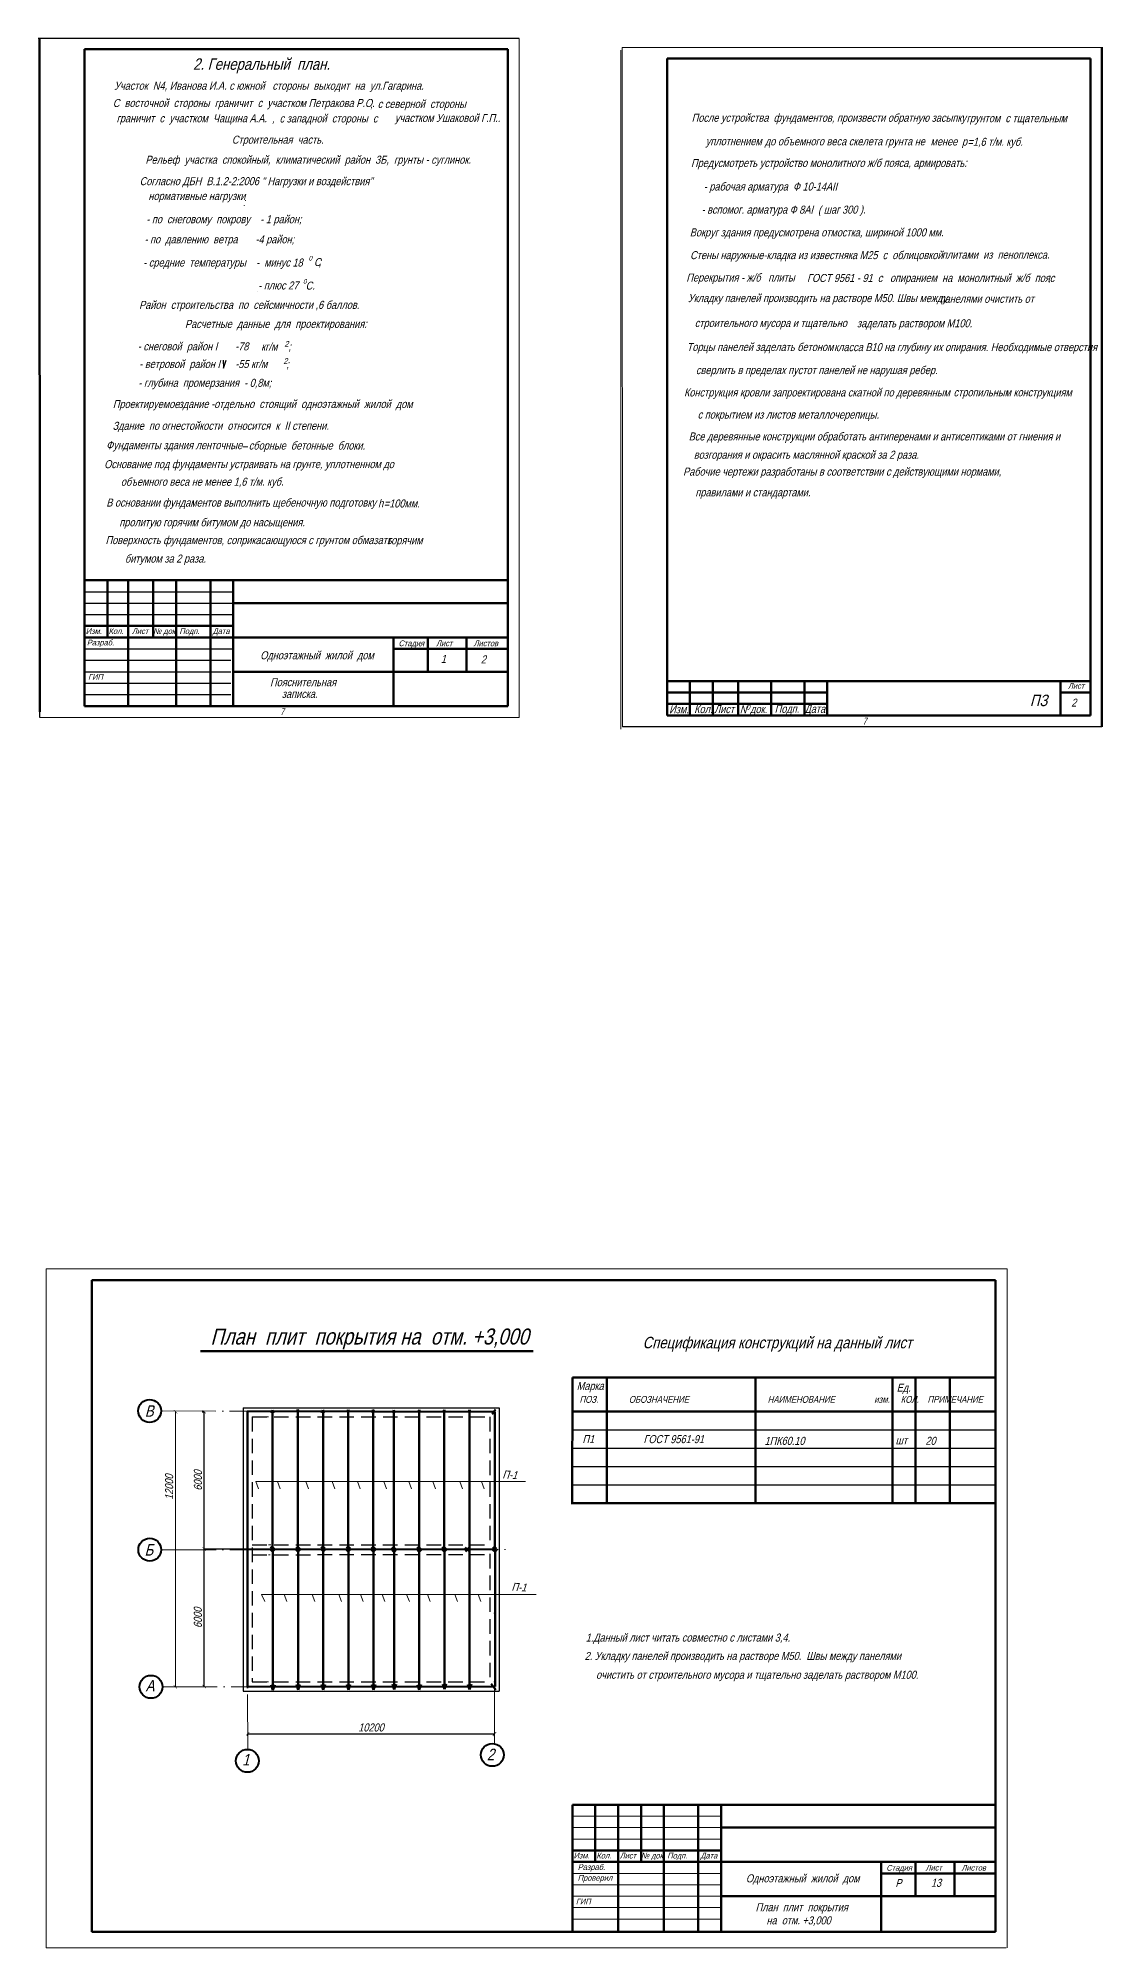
# Model space of a CAD drawing. Header units: millimetres. Extents: x -1570823 to -1042875, y 1331607 to 1425447.
# Drawn here: x -1421623 to -1375133, y 1332350 to 1415884 of the extents above; entities that cross this region are included whole.
import ezdxf

# ---------------------------------------------------------------- set-up
doc = ezdxf.new("R2010")
doc.units = ezdxf.units.MM
doc.linetypes.add('ACAD_ISO04W100', pattern=[30, 24, -3, 0, -3])
doc.linetypes.add('DASHED2', pattern=[9.525, 6.35, -3.175])
for name, color, linetype, lineweight in [('линии', 7, 'Continuous', 25), ('оси', 170, 'ACAD_ISO04W100', 15), ('Пр', 7, 'Continuous', 60), ('проект', 7, 'Continuous', 50), ('Разм.', 7, 'Continuous', 15), ('размер', 7, 'Continuous', 15), ('стены', 7, 'Continuous', 50), ('тонкая', 7, 'Continuous', 15)]:
    doc.layers.add(name, color=color, linetype=linetype, lineweight=lineweight)
doc.layers.add('разм', color=7, linetype='Continuous')
doc.styles.get("Standard").update_dxf_attribs({"font": 'ARIALN.TTF', "oblique": 15, "height": 350})
doc.dimstyles.new('100', dxfattribs={"dimtxt": 350, "dimasz": 150, "dimexe": 1.25, "dimexo": 100, "dimgap": 100, "dimtad": 1, "dimdec": 0, "dimrnd": 5, "dimtxsty": 'Standard', "dimblk": 'ARCHTICK', "dimcen": 250, "dimaunit": 1, "dimadec": 1, "dimazin": 0, "dimtfac": 1, "dimtdec": 0, "dimtmove": 0, "dimatfit": 3, "dimldrblk": 'NONE', "dimfxl": 1, "dimarcsym": 0})

# ---------------------------------------------------------------- blocks, each defined once
blk = doc.blocks.new('_ArchTick')
at = {"color": 0, "linetype": 'ByBlock', "lineweight": 0, "const_width": 0.15}
blk.add_lwpolyline([(-0.5, -0.5), (0.5, 0.5)], dxfattribs=at)
blk = doc.blocks.new('*D32')
at = {"layer": 'проект', "color": 0, "lineweight": -2, "ltscale": 25, "transparency": 16777216}
for p, q in [((-1414371, 1349794), (-1414364, 1349794)), ((-1414365, 1343777), (-1414365, 1349794)), ((-1414371, 1343777), (-1414364, 1343777))]:
    blk.add_line(p, q, dxfattribs=at)
at = {"layer": 'проект', "color": 0, "lineweight": -2, "ltscale": 25, "transparency": 16777216, "xscale": 150, "yscale": 150, "zscale": 150}
for p, rotation in [((-1414365, 1349794), 90), ((-1414365, 1343777), 270)]:
    blk.add_blockref('_ArchTick', p, dxfattribs=dict(at, rotation=rotation))
at = {"layer": 'проект', "color": 0, "lineweight": 5, "ltscale": 25, "transparency": 16777216, "insert": (-1414644, 1346786), "char_height": 350, "attachment_point": 5, "rotation": 90}
blk.add_mtext('6000', dxfattribs=at)
blk = doc.blocks.new('_None')
blk = doc.blocks.new('*D33')
at = {"layer": 'проект', "color": 0, "lineweight": -2, "ltscale": 25, "transparency": 16777216}
for p, q in [((-1414463, 1355794), (-1414364, 1355794)), ((-1414363, 1349794), (-1414363, 1355794)), ((-1412154, 1349794), (-1414364, 1349794))]:
    blk.add_line(p, q, dxfattribs=at)
at = {"layer": 'проект', "color": 0, "lineweight": -2, "ltscale": 25, "transparency": 16777216, "xscale": 150, "yscale": 150, "zscale": 150}
for p, rotation in [((-1414363, 1355794), 90), ((-1414363, 1349794), 270)]:
    blk.add_blockref('_ArchTick', p, dxfattribs=dict(at, rotation=rotation))
at = {"layer": 'проект', "color": 0, "lineweight": 5, "ltscale": 25, "transparency": 16777216, "insert": (-1414641, 1352794), "char_height": 350, "attachment_point": 5, "rotation": 90}
blk.add_mtext('6000', dxfattribs=at)
blk = doc.blocks.new('*D31')
at = {"layer": 'размер', "color": 0, "lineweight": -2, "ltscale": 25, "transparency": 16777216}
for p, q in [((-1412468, 1341708), (-1401681, 1341708)), ((-1412468, 1341621), (-1412468, 1341707)), ((-1401681, 1341608), (-1401681, 1341707))]:
    blk.add_line(p, q, dxfattribs=at)
at = {"layer": 'размер', "color": 0, "lineweight": -2, "ltscale": 25, "transparency": 16777216, "xscale": 150, "yscale": 150, "zscale": 150, "rotation": 180}
blk.add_blockref('_ArchTick', (-1412468, 1341708), dxfattribs=at)
at = {"layer": 'размер', "color": 0, "lineweight": -2, "ltscale": 25, "transparency": 16777216, "xscale": 150, "yscale": 150, "zscale": 150}
blk.add_blockref('_ArchTick', (-1401681, 1341708), dxfattribs=at)
at = {"layer": 'размер', "color": 0, "ltscale": 25, "transparency": 16777216, "insert": (-1407075, 1341987), "char_height": 350, "attachment_point": 5}
blk.add_mtext('10200', dxfattribs=at)

msp = doc.modelspace()

# ---------------------------------------------------------------- linework, layer by layer
for p, q in [((-1400598.5, 1415870.9), (-1421623.5, 1415870.9)), ((-1419598.5, 1391671.5), (-1413098.5, 1391671.5)), ((-1419598.5, 1391171.5), (-1413098.5, 1391171.5)), ((-1419598.5, 1390671.5), (-1413098.5, 1390671.5)), ((-1419598.5, 1389171.5), (-1413098.5, 1389171.5)), ((-1419598.5, 1388671.5), (-1413198.5, 1388671.5)), ((-1419598.5, 1388171.5), (-1413198.5, 1388171.5)), ((-1419598.5, 1387671.5), (-1413198.5, 1387671.5)), ((-1419598.5, 1387171.5), (-1413198.5, 1387171.5)), ((-1421548.5, 1386170.9), (-1421548.5, 1386670.9)), ((-1375133, 1385762.2), (-1396083, 1385762.2)), ((-1398274.5, 1355003.8), (-1379774.5, 1355003.8)), ((-1398274.5, 1354203.8), (-1379774.5, 1354203.8)), ((-1398274.5, 1353403.8), (-1379774.5, 1353403.8)), ((-1398274.5, 1352603.8), (-1379774.5, 1352603.8)), ((-1398274.5, 1351803.8), (-1379774.5, 1351803.8))]:
    msp.add_line(p, q)
at = {"lineweight": 0}
for p, q in [((-1398274.5, 1338106.9), (-1391774.5, 1338106.9)), ((-1398274.5, 1337606.9), (-1391774.5, 1337606.9)), ((-1398274.5, 1337106.9), (-1391774.5, 1337106.9)), ((-1398274.5, 1335606.9), (-1391774.5, 1335606.9)), ((-1398274.5, 1335106.9), (-1391774.5, 1335106.9)), ((-1398274.5, 1334606.9), (-1391774.5, 1334606.9)), ((-1398274.5, 1334106.9), (-1391774.5, 1334106.9)), ((-1398274.5, 1333606.9), (-1391774.5, 1333606.9))]:
    msp.add_line(p, q, dxfattribs=at)
at = {"lineweight": 15}
msp.add_line((-1395790.1, 1332349.6), (-1421274.5, 1332349.6), dxfattribs=at)
at = {"layer": 'оси', "lineweight": 15, "ltscale": 100}
for p, q in [((-1416255.4, 1355835.1), (-1401346.9, 1355787.6)), ((-1412467.9, 1341026.9), (-1412475.1, 1355972.2)), ((-1401683.3, 1341287.9), (-1401666, 1355972.1)), ((-1416246.6, 1349755.8), (-1401193.6, 1349779.6)), ((-1416196.2, 1343766.2), (-1401309.4, 1343778.8))]:
    msp.add_line(p, q, dxfattribs=at)
at = {"layer": 'Пр', "lineweight": 40}
for centre in [(-1416755.4, 1355835.1), (-1416746.5, 1349763.3), (-1416696.2, 1343766.2), (-1412479.3, 1340528.4), (-1401775.3, 1340789.7)]:
    msp.add_circle(centre, 500, dxfattribs=at)
at = {"layer": 'проект', "ltscale": 10}
for p, q in [((-1421548.5, 1386420.9), (-1421567.4, 1415884.4)), ((-1419598.5, 1415397.9), (-1401098.5, 1415397.9)), ((-1401098.5, 1415397.9), (-1401098.5, 1386670.9)), ((-1375133, 1415489.2), (-1375133, 1385762.2)), ((-1394133, 1414989.2), (-1375633, 1414989.2)), ((-1375633, 1414989.2), (-1375633, 1386262.2)), ((-1394133, 1387762.8), (-1375633, 1387762.8)), ((-1393133, 1386262.2), (-1393133, 1387762.8)), ((-1392133, 1386262.2), (-1392133, 1387762.8)), ((-1391033, 1386262.2), (-1391033, 1387762.8)), ((-1389583, 1386262.2), (-1389583, 1387762.8)), ((-1388133, 1387762.8), (-1388133, 1386262.2)), ((-1387133, 1387762.8), (-1387133, 1386262.2)), ((-1376933, 1387762.8), (-1376933, 1386262.2)), ((-1394133, 1387262.2), (-1387133, 1387262.2)), ((-1394133, 1386762.2), (-1387133, 1386762.2)), ((-1376933, 1387262.8), (-1375633, 1387262.8))]:
    msp.add_line(p, q, dxfattribs=at)
at = {"layer": 'проект'}
for p, q in [((-1419598.5, 1386671.5), (-1419598.5, 1415397.9)), ((-1394133, 1386262.8), (-1394133, 1414989.2)), ((-1419598.5, 1392171.5), (-1401098.5, 1392171.5)), ((-1418598.5, 1389671.5), (-1418598.5, 1392171.5)), ((-1417698.5, 1386671.5), (-1417698.5, 1392171.5)), ((-1416598.5, 1389671.5), (-1416598.5, 1392171.5)), ((-1415598.5, 1386671.5), (-1415598.5, 1392171.5)), ((-1414098.5, 1386671.5), (-1414098.5, 1392171.5)), ((-1413098.5, 1386671.5), (-1413098.5, 1392171.5)), ((-1413098.5, 1391171.5), (-1401098.5, 1391171.5)), ((-1419598.5, 1390171.5), (-1413098.5, 1390171.5)), ((-1419598.5, 1389671.5), (-1413098.5, 1389671.5)), ((-1413098.5, 1389671.5), (-1401098.5, 1389671.5)), ((-1406098.5, 1386671.5), (-1406098.5, 1389671.5)), ((-1404598.5, 1388171.5), (-1404598.5, 1389671.5)), ((-1402898.5, 1388171.5), (-1402898.5, 1389671.5)), ((-1406098.5, 1389171.5), (-1401098.5, 1389171.5)), ((-1413098.5, 1388171.5), (-1401098.5, 1388171.5)), ((-1401098.5, 1386670.9), (-1419598.5, 1386670.9)), ((-1375633, 1386262.2), (-1394133, 1386262.2)), ((-1419274.5, 1333049.6), (-1419274.5, 1361549.6)), ((-1379774.5, 1361549.6), (-1419274.5, 1361549.6)), ((-1379774.5, 1361549.6), (-1379774.5, 1333049.6)), ((-1398284.7, 1351757.5), (-1398274.5, 1357303.8)), ((-1398274.5, 1357303.8), (-1379774.5, 1357303.8)), ((-1396774.5, 1351749.1), (-1396774.5, 1357303.8)), ((-1390274.5, 1351749.1), (-1390274.5, 1357303.8)), ((-1384274.5, 1351757.5), (-1384274.5, 1357303.8)), ((-1383274.5, 1351750.2), (-1383274.5, 1357303.8)), ((-1381774.5, 1351755.2), (-1381774.5, 1357303.8)), ((-1398274.5, 1355803.8), (-1379774.5, 1355803.8)), ((-1398274.5, 1351803.8), (-1379774.5, 1351803.8)), ((-1398274.5, 1338606.9), (-1379774.5, 1338606.9)), ((-1398274.5, 1333106.9), (-1398274.5, 1338606.9)), ((-1397274.5, 1336106.9), (-1397274.5, 1338606.9)), ((-1396274.5, 1333106.9), (-1396274.5, 1338606.9)), ((-1395274.5, 1336106.9), (-1395274.5, 1338606.9)), ((-1394274.5, 1333106.9), (-1394274.5, 1338606.9)), ((-1392774.5, 1333106.9), (-1392774.5, 1338606.9)), ((-1391774.5, 1333106.9), (-1391774.5, 1338606.9)), ((-1391774.5, 1337606.9), (-1379774.5, 1337606.9)), ((-1398274.5, 1336606.9), (-1391774.5, 1336606.9)), ((-1398274.5, 1336106.9), (-1391774.5, 1336106.9)), ((-1391774.5, 1336106.9), (-1379774.5, 1336106.9)), ((-1384774.5, 1333106.9), (-1384774.5, 1336106.9)), ((-1383274.5, 1334606.9), (-1383274.5, 1336106.9)), ((-1381574.5, 1334606.9), (-1381574.5, 1336106.9)), ((-1384774.5, 1335606.9), (-1379774.5, 1335606.9)), ((-1391774.5, 1334606.9), (-1379774.5, 1334606.9)), ((-1379774.5, 1333049.6), (-1419274.5, 1333049.6))]:
    msp.add_line(p, q, dxfattribs=at)
at = {"layer": 'проект', "ltscale": 25}
for p, q in [((-1414536.4, 1358446.7), (-1399987.8, 1358446.7)), ((-1412475, 1355823), (-1401666.3, 1355788.6)), ((-1412468.8, 1343769.3), (-1412475, 1355823)), ((-1411379.1, 1355868.7), (-1411438.8, 1355754.5)), ((-1411379.1, 1355868.7), (-1411318.3, 1355755.5)), ((-1411379.1, 1355819.5), (-1411368.8, 1343770.7)), ((-1410275.4, 1355897.1), (-1410335.1, 1355782.9)), ((-1410275.4, 1355897.1), (-1410214.6, 1355784)), ((-1410275, 1355824.4), (-1410264.7, 1343771.7)), ((-1409176.4, 1355868.3), (-1409236.1, 1355754.1)), ((-1409176.4, 1355868.3), (-1409115.6, 1355755.1)), ((-1409175, 1355812.5), (-1409164.7, 1343771.3)), ((-1408075.4, 1355889), (-1408135.1, 1355774.8)), ((-1408075.4, 1355889), (-1408014.6, 1355775.8)), ((-1408075, 1355825.9), (-1408064.7, 1343773.3)), ((-1406975.4, 1355889.7), (-1407035.1, 1355775.5)), ((-1406975.4, 1355889.7), (-1406914.6, 1355776.6)), ((-1406975, 1355826.7), (-1406964.7, 1343774)), ((-1406075.7, 1355871.1), (-1406135.4, 1355756.9)), ((-1406075.7, 1355871.1), (-1406014.9, 1355758)), ((-1406075, 1355827.4), (-1406064.7, 1343774.8)), ((-1404975.4, 1355875.7), (-1405035.1, 1355761.5)), ((-1404975.4, 1355875.7), (-1404914.6, 1355762.5)), ((-1404975, 1355822.1), (-1404964.7, 1343769.4)), ((-1403875.6, 1355885.7), (-1403935.3, 1355771.5)), ((-1403875.6, 1355885.7), (-1403814.7, 1355772.5)), ((-1403875.1, 1355804.3), (-1403864.9, 1343778.4)), ((-1402775.5, 1355878.4), (-1402835.2, 1355764.2)), ((-1402775.5, 1355878.4), (-1402714.7, 1355765.3)), ((-1402775.1, 1355797), (-1402764.8, 1343775)), ((-1401784.2, 1355687.2), (-1401635.7, 1355897.4)), ((-1401666.3, 1355788.6), (-1401656, 1343778.6)), ((-1412471.9, 1349794.1), (-1401661.1, 1349778.9)), ((-1411464.6, 1349884), (-1411294.4, 1349711.7)), ((-1411303.5, 1349867.1), (-1411459.4, 1349705.6)), ((-1410355, 1349877.2), (-1410184.7, 1349704.9)), ((-1410193.9, 1349860.3), (-1410349.8, 1349698.8)), ((-1409252.9, 1349889.6), (-1409082.7, 1349717.3)), ((-1409091.9, 1349872.7), (-1409247.8, 1349711.2)), ((-1408155, 1349885.7), (-1407984.8, 1349713.5)), ((-1407993.9, 1349868.8), (-1408149.8, 1349707.4)), ((-1407058.3, 1349877.3), (-1406888.1, 1349705)), ((-1406897.3, 1349860.4), (-1407053.2, 1349698.9)), ((-1406161.9, 1349860), (-1405991.7, 1349687.7)), ((-1406000.9, 1349843.1), (-1406156.8, 1349681.6)), ((-1405055, 1349869.2), (-1404884.7, 1349696.9)), ((-1404893.9, 1349852.3), (-1405049.8, 1349690.8)), ((-1403962.1, 1349878.6), (-1403791.8, 1349706.4)), ((-1403801, 1349861.7), (-1403956.9, 1349700.3)), ((-1402955, 1349866.7), (-1402784.7, 1349694.5)), ((-1402793.9, 1349849.8), (-1402949.8, 1349688.4)), ((-1401753.2, 1349871.9), (-1401583, 1349699.6)), ((-1401592.2, 1349855), (-1401748.1, 1349693.5)), ((-1401656, 1343778.6), (-1412468.8, 1343769.3)), ((-1411437.3, 1343849.3), (-1411364.4, 1343624)), ((-1411364.4, 1343624), (-1411283.1, 1343856.1)), ((-1410339.3, 1343862), (-1410266.4, 1343636.7)), ((-1410266.4, 1343636.7), (-1410185.1, 1343868.8)), ((-1409239.3, 1343861.6), (-1409166.4, 1343636.3)), ((-1409166.4, 1343636.3), (-1409085, 1343868.4)), ((-1408139.3, 1343863.6), (-1408066.4, 1343638.3)), ((-1408066.4, 1343638.3), (-1407985.1, 1343870.3)), ((-1407039.3, 1343864.3), (-1406966.4, 1343639)), ((-1406966.4, 1343639), (-1406885.1, 1343871.1)), ((-1406133.6, 1343876.1), (-1406060.7, 1343650.8)), ((-1406060.7, 1343650.8), (-1405979.4, 1343882.8)), ((-1405039.3, 1343859.7), (-1404966.4, 1343634.4)), ((-1404966.4, 1343634.4), (-1404885.1, 1343866.5)), ((-1403940.5, 1343883.7), (-1403867.7, 1343658.4)), ((-1403867.7, 1343658.4), (-1403786.3, 1343890.5)), ((-1402839.4, 1343872.4), (-1402766.5, 1343647.1)), ((-1402766.5, 1343647.1), (-1402685.2, 1343879.2)), ((-1401821.1, 1343895.4), (-1401621.7, 1343635.6))]:
    msp.add_line(p, q, dxfattribs=at)
at = {"layer": 'проект', "lineweight": 5, "ltscale": 25}
for p, q in [((-1415628.6, 1343766.5), (-1415619.4, 1355798)), ((-1411657.3, 1355572.3), (-1411558.7, 1355572.3)), ((-1411458.7, 1349981.7), (-1411556.2, 1349981.7)), ((-1411657.4, 1349781.6), (-1411558.7, 1349781.6)), ((-1411657.4, 1349781.6), (-1411558.7, 1349781.6)), ((-1411478.8, 1349544.5), (-1411556.2, 1349544.5)), ((-1411657.4, 1343981.6), (-1411558.7, 1343981.6)), ((-1411657.4, 1343770.1), (-1411558.7, 1343770.1))]:
    msp.add_line(p, q, dxfattribs=at)
at = {"layer": 'проект', "lineweight": 25, "ltscale": 25}
for p, q in [((-1412667.4, 1355972.2), (-1401478.8, 1355972.1)), ((-1412667, 1355972.2), (-1412666.7, 1343581.6)), ((-1401478.8, 1355972.1), (-1401478.8, 1343581.6)), ((-1412666.7, 1343581.6), (-1401478.8, 1343581.6))]:
    msp.add_line(p, q, dxfattribs=at)
at = {"layer": 'проект', "linetype": 'DASHED2', "lineweight": 25, "ltscale": 100}
for p, q in [((-1412267.4, 1355572.3), (-1412269, 1343981.6)), ((-1412267.4, 1355572.3), (-1401878.8, 1355572.2)), ((-1401878.8, 1355572.2), (-1401878.8, 1349981.6)), ((-1412268.5, 1349981.7), (-1401878.8, 1349981.6)), ((-1412268.5, 1349541.8), (-1401879.7, 1349562.1)), ((-1401879.7, 1349581.6), (-1401879.7, 1343981.6)), ((-1412269.6, 1343981.6), (-1401879.7, 1343981.6))]:
    msp.add_line(p, q, dxfattribs=at)
at = {"layer": 'разм', "lineweight": 5, "ltscale": 50}
msp.add_line((-1400598.5, 1415870.9), (-1400598.5, 1386170.9), dxfattribs=at)
at = {"layer": 'размер', "ltscale": 10}
for p, q in [((-1396158, 1415360.7), (-1396158, 1385660.7)), ((-1396083, 1385762.2), (-1396101.9, 1415475.7)), ((-1412035.7, 1404795.1), (-1412035.7, 1404795.1)), ((-1412035.7, 1404795.1), (-1412035.7, 1404795.1))]:
    msp.add_line(p, q, dxfattribs=at)
at = {"layer": 'размер', "ltscale": 100}
msp.add_line((-1396101.9, 1415475.7), (-1375133, 1415475.7), dxfattribs=at)
at = {"layer": 'размер', "lineweight": 30}
for p, q in [((-1413535.1, 1401801.6), (-1413527.5, 1401455.3)), ((-1413527.5, 1401455.3), (-1413409.2, 1401794.3))]:
    msp.add_line(p, q, dxfattribs=at)
at = {"layer": 'размер'}
for p, q in [((-1412673.9, 1398014.5), (-1412466.9, 1398014.5)), ((-1421274.5, 1332349.6), (-1421274.5, 1362049.6)), ((-1379274.5, 1362049.6), (-1421274.5, 1362049.6)), ((-1421274.5, 1332549.6), (-1421274.5, 1361770.9)), ((-1379274.5, 1362049.6), (-1379274.5, 1332349.6)), ((-1379315.1, 1332349.6), (-1421274.5, 1332349.6))]:
    msp.add_line(p, q, dxfattribs=at)
at = {"layer": 'размер', "ltscale": 25}
for p, q in [((-1421548.5, 1386170.9), (-1400598.5, 1386170.9)), ((-1412105.7, 1352747), (-1400323.4, 1352747)), ((-1412105.7, 1352747), (-1411987.4, 1352433.1)), ((-1411167.9, 1352747), (-1411049.6, 1352433.1)), ((-1409924.6, 1352747), (-1409806.3, 1352433.1)), ((-1408774.1, 1352747), (-1408655.7, 1352433.1)), ((-1407666.4, 1352747), (-1407548.1, 1352433.1)), ((-1406513.5, 1352747), (-1406395.2, 1352433.1)), ((-1405429.9, 1352747), (-1405311.6, 1352433.1)), ((-1404379.1, 1352747), (-1404260.8, 1352433.1)), ((-1403191.8, 1352747), (-1403073.5, 1352433.1)), ((-1402251.8, 1352747), (-1402133.5, 1352433.1)), ((-1411857.3, 1347806.2), (-1399859.5, 1347806.2)), ((-1411857.3, 1347806.2), (-1411715.6, 1347492.2)), ((-1410867.7, 1347806.2), (-1410749.3, 1347492.2)), ((-1409646.2, 1347806.2), (-1409527.9, 1347492.2)), ((-1408480.3, 1347806.2), (-1408362, 1347492.2)), ((-1407537.5, 1347806.2), (-1407419.2, 1347492.2)), ((-1406592.6, 1347806.2), (-1406474.2, 1347492.2)), ((-1405519, 1347806.2), (-1405400.7, 1347492.2)), ((-1404609.3, 1347806.2), (-1404490.9, 1347492.2)), ((-1403411.4, 1347806.2), (-1403293.1, 1347492.2)), ((-1402399, 1347806.2), (-1402280.7, 1347492.2))]:
    msp.add_line(p, q, dxfattribs=at)

# ---------------------------------------------------------------- block references
at = {"layer": 'проект', "lineweight": 5, "ltscale": 25, "xscale": 149.9999999999989, "yscale": 149.9999999999989, "zscale": 149.9999999999989}
for p, rotation in [((-1415619.4, 1355798), 89.95616288991691), ((-1415628.6, 1343766.5), 269.9561628899169)]:
    msp.add_blockref('_ArchTick', p, dxfattribs=dict(at, rotation=rotation))

# ---------------------------------------------------------------- texts
at = {"oblique": 15}
for s, height, p in [('Изм.', 250, (-1419547.7, 1389821.8)), ('Кол.', 250, (-1418547.7, 1389821.8)), ('Лист', 250, (-1417526.2, 1389821.8)), ('№ док.', 250, (-1416597.9, 1389821.8)), ('Подп.', 250, (-1415452.1, 1389821.8)), ('Дата', 250, (-1413998.5, 1389821.8)), ('Разраб.', 250, (-1419498.5, 1389321.8)), ('Стадия', 250, (-1405874.4, 1389288.7)), ('Лист', 250, (-1404230.7, 1389288.7)), ('Листов', 250, (-1402589, 1389288.7)), ('Марка', 350, (-1398084.6, 1356752.1)), ('Ед.', 350, (-1384098.3, 1356676.5)), ('ПОЗ.              ОБОЗНАЧЕНИЕ                                    НАИМЕНОВАНИЕ                  изм.     КОЛ.    ПРИМЕЧАНИЕ', 300, (-1397962.3, 1356189.3)), ('П1', 350, (-1397833.5, 1354425.9)), ('ГОСТ 9561-91', 350, (-1395164.4, 1354425.9)), ('1ПК60.10', 350, (-1389873.6, 1354351.6)), ('шт', 350, (-1384147.2, 1354369)), ('Изм.', 250, (-1398223.6, 1336257.3)), ('Разраб.', 250, (-1398038.8, 1335757.3)), ('Кол.', 250, (-1397223.6, 1336257.3)), ('Лист', 250, (-1396202.2, 1336257.3)), ('№ док.', 250, (-1395273.9, 1336257.3)), ('Подп.', 250, (-1394128.1, 1336257.3)), ('Дата', 250, (-1392674.5, 1336257.3)), ('Стадия', 250, (-1384550.4, 1335724.1)), ('Лист', 250, (-1382833.3, 1335728.9)), ('Листов', 250, (-1381265, 1335724.1))]:
    msp.add_text(s, height=height, dxfattribs=at).set_placement(p)
at = {"lineweight": 70, "oblique": 15}
msp.add_text('Проверил', height=250, dxfattribs=at).set_placement((-1398043.2, 1335280.6))
at = {"layer": 'линии', "oblique": 15}
for s, height, p in [('Спецификация конструкций на данный лист', 500, (-1395201.1, 1358575.2)), ('  1.Данный лист читать совместно с листами 3,4.', 350, (-1397914.3, 1345745.6)), ('  2. Укладку панелей производить на растворе М50.  Швы между панелями', 350, (-1397962.9, 1344941.2)), ('очистить от строительного мусора и тщательно заделать раствором М100.', 350, (-1397237.7, 1344118.8))]:
    msp.add_text(s, height=height, dxfattribs=at).set_placement(p)
at = {"layer": 'Пр', "lineweight": 15, "oblique": 15}
for s, p in [('В', (-1416963.1, 1355580.6)), ('Б', (-1416973.6, 1349507.3)), ('А', (-1416929.6, 1343569.5)), ('1', (-1412708.4, 1340327)), ('2', (-1402008.5, 1340556.9))]:
    msp.add_text(s, height=500, dxfattribs=at).set_placement(p)
at = {"layer": 'проект', "ltscale": 10, "oblique": 15}
for s, p in [('.', (-1377488.3, 1405190.1)), ('1', (-1404024.5, 1388554.6)), ('2', (-1402273.4, 1388535.8))]:
    msp.add_text(s, height=350, dxfattribs=at).set_placement(p)
at = {"layer": 'проект', "ltscale": 25, "oblique": 15}
for s, height, p in [('План  плит  покрытия на  отм. +3,000', 700, (-1414093, 1358739.5)), ('План  плит  покрытия', 350, (-1390265.9, 1333950.2)), (' на  отм. +3,000', 350, (-1389902.4, 1333373.6))]:
    msp.add_text(s, height=height, dxfattribs=at).set_placement(p)
for p in [(-1401337.4, 1352891), (-1400939.2, 1347975.2)]:
    msp.add_text('П-1', height=350, rotation=356.301206, dxfattribs=at).set_placement(p)
at = {"layer": 'проект', "lineweight": 5, "ltscale": 25, "oblique": 15}
msp.add_text('13', height=350, dxfattribs=at).set_placement((-1382598.2, 1335019.5))
at = {"layer": 'проект', "lineweight": 5, "ltscale": 25, "insert": (-1415899, 1352502.2), "char_height": 350, "attachment_point": 5, "rotation": 89.956163}
msp.add_mtext('12000', dxfattribs=at)
at = {"layer": 'Разм.', "ltscale": 25, "oblique": 15}
msp.add_text('.', height=350, dxfattribs=at).set_placement((-1405355.8, 1399703.4))
at = {"layer": 'размер', "lineweight": 25, "ltscale": 10, "oblique": 15}
for s, height, p in [('2. Генеральный  план.', 500, (-1414854, 1414501.2)), ('С  восточной  стороны  граничит  с  участком Петракова Р.О.', 350, (-1418361.6, 1412874.5)), (',  с западной  стороны  с', 350, (-1411408.3, 1412198.5)), (',  с северной  стороны', 350, (-1407119.3, 1412833.3)), ('участком Ушаковой Г.П..', 350, (-1406033.5, 1412219.7)), (' граничит  с  участком  Чащина А.А. ', 350, (-1418311, 1412204.9))]:
    msp.add_text(s, height=height, dxfattribs=at).set_placement(p)
msp.add_text('Участок  N4, Иванова И.А. с южной   стороны  выходит  на  ул.Гагарина.', height=350, rotation=360, dxfattribs=at).set_placement((-1418304.7, 1413629.5))
at = {"layer": 'размер', "oblique": 15}
for s, height, p in [(' После устройства  фундаментов, произвести обратную засыпку ', 350, (-1393170.6, 1412228.7)), (' грунтом  с тщательным ', 350, (-1381155.4, 1412210.3)), ('уплотнением ', 350, (-1392442.4, 1411203.9)), ('до объемного веса скелета грунта не ', 350, (-1389858, 1411195)), ('менее ', 350, (-1382616.5, 1411190.4)), ('р', 350, (-1381244.7, 1411186.5)), ('=1,6 т/м. куб.', 350, (-1381001.3, 1411176.6)), ('  Предусмотреть устройство монолитного ж/б пояса, армировать:', 350, (-1393309.7, 1410251.4)), ('    Согласно ДБН  В.1.2-2:2006 \'\' Нагрузки и воздействия" ', 350, (-1417636, 1409454.5)), ('- рабочая арматура  Ф 10-14АII  ', 350, (-1392532.7, 1409221.1)), ('нормативные нагрузки', 350, (-1416805.8, 1408806.7)), (':', 350, (-1412680.1, 1408538.2)), ('- вспомог. арматура Ф 8АI  ( шаг 300 ).', 350, (-1392626.1, 1408209.9)), (' Вокруг здания предусмотрена отмостка, шириной 1000 мм.', 350, (-1393251.4, 1407213.8)), ('Стены наружные-кладка из известняка М25  с  облицовкой', 350, (-1393127.2, 1406219.5)), ('     Перекрытия - ж/б   плиты', 350, (-1393849.4, 1405239.1)), (' Укладку панелей производить на растворе М50. Швы между ', 350, (-1393334.2, 1404340.4)), ('панелями очистить от', 350, (-1382219.9, 1404308.4)), (' строительного мусора и тщательно ', 350, (-1393035.4, 1403248.9)), ('заделать раствором М100. ', 350, (-1385835.2, 1403238.5)), (' Торцы панелей заделать бетоном ', 350, (-1393386.2, 1402201.2)), ('класса В10 на глубину их опирания. Необходимые отверстия ', 350, (-1386833.7, 1402195.3)), ('сверлить в пределах пустот панелей не нарушая ребер.', 350, (-1392873.4, 1401190)), ('       Конструкция кровли запроектирована скатной по деревянным', 350, (-1394173.5, 1400212.4)), ('стропильным конструкциям ', 350, (-1381611.9, 1400217.3)), ('с покрытием из листов металлочерепицы. ', 350, (-1392798.1, 1399244)), (' Все деревянные конструкции обработать антиперенами и антисептиками от гниения и                               ', 350, (-1393301.2, 1398287.6)), ('     Фундаменты здания ленточные', 350, (-1419210.3, 1397906.5)), (' сборные  бетонные  блоки.', 350, (-1412530.6, 1397889.9)), ('   возгорания и окрасить маслянной краской за 2 раза.', 350, (-1393301.2, 1397487.6)), ('      Основание под фундаменты устраивать на грунте, уплотненном до ', 350, (-1419408.2, 1397076.2)), ('       Рабочие чертежи разработаны в соответствии с действующими нормами, ', 350, (-1394214.9, 1396749.7)), ('объемного веса не менее 1,6 т/м. куб.', 350, (-1418010.5, 1396306.7)), ('правилами и стандартами.', 350, (-1392897.8, 1395841.9)), ('  В основании фундаментов выполнить щебеночную подготовку ', 350, (-1418869.5, 1395395.2)), ('=100мм.', 350, (-1406515.9, 1395355)), (' пролитую горячим битумом до насыщения.', 350, (-1418188.3, 1394532.1)), (' Поверхность фундаментов, соприкасающуюся с грунтом обмазать ', 350, (-1418791.9, 1393753.6)), ('горячим ', 350, (-1406341.8, 1393746.2)), ('битумом за 2 раза.', 350, (-1417830.7, 1392945.7)), ('Одноэтажный  жилой  дом', 350, (-1411919.1, 1388714.7)), ('.', 350, (-1407222.3, 1388708.3)), ('ГИП', 250, (-1419443.3, 1387818.9)), ('Лист', 250, (-1376610.9, 1387426.6)), ('Одноэтажный  жилой  дом', 350, (-1390688.6, 1335212.9)), ('.', 350, (-1385991.8, 1335206.5)), ('Р', 350, (-1384154, 1335006.9)), ('ГИП', 250, (-1398119.2, 1334254.4))]:
    msp.add_text(s, height=height, dxfattribs=at).set_placement(p)
at = {"layer": 'размер', "ltscale": 10, "oblique": 15}
for s, height, p in [(' Строительная  часть.', 350, (-1413269.6, 1411271)), ('Рельеф  участка  спокойный,  климатический  район  3Б,  грунты - суглинок.', 350, (-1416937.1, 1410393.8)), ('- по  снеговому  покрову    - 1 район;', 350, (-1416899, 1407789.2)), ('- по  давлению  ветра       -4 район;', 350, (-1416978.6, 1406909)), ('- средние  температуры    -  минус 18', 350, (-1417034.7, 1405894.9)), ('0', 200, (-1409803.9, 1406158.3)), ('С', 350, (-1409567.8, 1405916.9)), (';', 350, (-1409369, 1405916.9)), ('плитами  из  пеноплекса.', 350, (-1382121.3, 1406238)), ('- плюс 27', 350, (-1412006.4, 1404892.4)), ('0', 200, (-1410045.7, 1405143.8)), ('С.', 350, (-1409932.9, 1404885.5)), ('ГОСТ 9561 - 91  с   опиранием  на  монолитный  ж/б  пояс ', 350, (-1388014.4, 1405220.6)), ('Район  строительства  по  сейсмичности ,6 баллов.', 350, (-1417213.2, 1404043.3)), ('Расчетные  данные  для  проектирования:', 350, (-1415208.7, 1403209)), ('- cнеговой  район I       -78', 350, (-1417272.8, 1402228.5)), ('кг/м', 350, (-1411876.9, 1402215.7)), ('2', 250, (-1410863.7, 1402386)), ('- ветровой  район I      -55 кг/м', 350, (-1417208, 1401456.3)), ('2', 250, (-1410906.9, 1401639.4)), (';', 350, (-1410779.1, 1401448.4)), (';', 350, (-1410689.3, 1402217.2)), ('- глубина  промерзания  - 0,8м;', 350, (-1417247.1, 1400633.6)), ('Проектируемое', 350, (-1418362.7, 1399704.2)), ('  здание -отдельно  стоящий  одноэтажный  жилой  дом    ', 350, (-1415708.9, 1399708)), ('Здание  по огнестойкости  относится  к  II степени.', 350, (-1418371.8, 1398754.2)), ('h', 350, (-1406765.6, 1395364.7)), ('Изм.', 350, (-1394044.9, 1386352.9)), ('Кол.', 350, (-1392950.8, 1386361.4)), ('Лист', 350, (-1392075, 1386361.2)), ('N', 350, (-1390954.2, 1386352.6)), ('0', 200, (-1390662.2, 1386516)), ('Подп.', 350, (-1389431.9, 1386374.9)), ('Дата', 350, (-1388124.9, 1386369.8)), ('ПЗ', 500, (-1378271.6, 1386667.2)), ('2', 350, (-1376467.9, 1386641.5)), ('док.', 350, (-1390504, 1386361))]:
    msp.add_text(s, height=height, dxfattribs=at).set_placement(p)
at = {"layer": 'размер', "oblique": 15, "width": 0.8}
for p in [(-1411048.5, 1386270.9), (-1385583, 1385862.2)]:
    msp.add_text('7', height=300, dxfattribs=at).set_placement(p)
at = {"layer": 'стены', "oblique": 15}
msp.add_text('20', height=350, dxfattribs=at).set_placement((-1382839.9, 1354353.1))
at = {"layer": 'тонкая', "oblique": 15}
for s, p in [('Пояснительная', (-1411489, 1387537.6)), ('записка.', (-1410975.8, 1387026.5))]:
    msp.add_text(s, height=350, dxfattribs=at).set_placement(p)

# ---------------------------------------------------------------- dimensions: what is measured, and where the dimension line sits
at = {"layer": 'проект', "lineweight": 5, "ltscale": 25}
dim = msp.add_linear_dim(base=(-1414362.7, 1355794.1), p1=(-1412054.4, 1349794.1), p2=(-1414362.7, 1355794.1), angle=270, dimstyle='100', override={"dimtmove": 1}, dxfattribs=at)
dim.commit()
dim.dimension.update_dxf_attribs({"geometry": '*D33', "text_midpoint": (-1414641.4, 1352794.1)})
dim = msp.add_aligned_dim(p1=(-1414471.1, 1343777.2), p2=(-1414471.1, 1349794.1), distance=-105.9, text='6000', dimstyle='100', dxfattribs=at)
dim.commit()
dim.dimension.update_dxf_attribs({"geometry": '*D32', "text_midpoint": (-1414643.9, 1346785.7)})
at = {"layer": 'размер', "ltscale": 25}
dim = msp.add_linear_dim(base=(-1401681.4, 1341708.1), p1=(-1412468.2, 1341720.8), p2=(-1401681.4, 1341708.1), text='10200', dimstyle='100', dxfattribs=at)
dim.commit()
dim.dimension.update_dxf_attribs({"geometry": '*D31', "text_midpoint": (-1407074.8, 1341986.8)})

doc.saveas('drawing.dxf')
